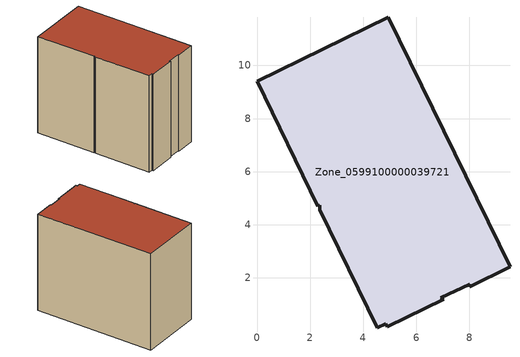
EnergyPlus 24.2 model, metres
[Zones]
Zone_0599100000039721
 floor ground (C_G): 4.53,0.12 2.36,4.57 2.37,4.74 2.29,4.7 0,9.4 4.94,11.81 9.53,2.41 8.02,1.67 8.01,1.76 6.93,1.25 7.03,1.19 4.9,0.15 4.85,0.28 z0
 wall outside (C_F): 4.94,11.81 0,9.4 2.29,4.7 2.37,4.74 2.36,4.57 4.53,0.12 4.85,0.28 4.9,0.15 7.03,1.19 6.93,1.25 8.01,1.76 8.02,1.67 9.53,2.41 4.94,11.81 z0:8.6
 roof outside (C_R): 2.36,4.57 4.53,0.12 4.85,0.28 4.9,0.15 7.03,1.19 6.93,1.25 8.01,1.76 8.02,1.67 9.53,2.41 4.94,11.81 0,9.4 2.29,4.7 2.37,4.74 z8.6
[BUILDING]
Pand.0599100000039721: North Axis=0; Terrain=City; Loads Convergence Tolerance Value=0.04; Temperature Convergence Tolerance Value=0.4; Solar Distribution=FullExterior; Maximum Number of Warmup Days=25; Minimum Number of Warmup Days=1
[Site:Location]
Rotterdam.The.Hague.AP_ZH_NLD Design_Conditions: Latitude=51.96; Longitude=4.45; Time Zone=1; Elevation=-4.5
[SITE:GROUNDTEMPERATURE:BUILDINGSURFACE]
18, 18, 18, 18, 18, 18, 18, 18, 18, 18, 18, 18
[MATERIAL] Thermal Absorptance=0.9; Solar Absorptance=0.7; Visible Absorptance=0.7
Name | Roughness | Thickness | Conductivity | Density | Specific Heat
G.TC.1965-1974 | MediumSmooth | 0.15 | 0.882353 | 540 | 1210
F.TC.1965-1974 | Rough | 0.3 | 0.697674 | 1920 | 840
R.TC.1965-1974 | MediumRough | 0.2 | 0.232558 | 1500 | 1000
[CONSTRUCTION]
C_G: G.TC.1965-1974
C_F: F.TC.1965-1974
C_R: R.TC.1965-1974
[ZONE]
Zone_0599100000039721: Type=1; Multiplier=1; Ceiling Height=Autocalculate; Volume=Autocalculate; Floor Area=autocalculate; Part of Total Floor Area=Yes
[ZONEINFILTRATION:DESIGNFLOWRATE]
Infil_Zone_0599100000039721: Zone or ZoneList or Space or SpaceList=Zone_0599100000039721; Schedule=AlwaysOn; Design Flow Rate Calculation Method=Flow/Area; Flow Rate per Floor Area=0.003; Constant Term Coefficient=1; Temperature Term Coefficient=0; Velocity Term Coefficient=0; Velocity Squared Term Coefficient=0
[HVACTEMPLATE:ZONE:IDEALLOADSAIRSYSTEM]
Zone_0599100000039721: Maximum Heating Supply Air Temperature=50; Minimum Cooling Supply Air Temperature=13; Maximum Heating Supply Air Humidity Ratio=0.0156; Minimum Cooling Supply Air Humidity Ratio=0.0077; Heating Limit=NoLimit; Cooling Limit=NoLimit; Dehumidification Control Type=ConstantSensibleHeatRatio; Cooling Sensible Heat Ratio=0.7; Dehumidification Setpoint=60; Humidification Control Type=None; Humidification Setpoint=30; Outdoor Air Method=None; Outdoor Air Flow Rate per Person=0.00944; Outdoor Air Flow Rate per Zone Floor Area=0; Outdoor Air Flow Rate per Zone=0; Demand Controlled Ventilation Type=None; Outdoor Air Economizer Type=NoEconomizer; Heat Recovery Type=None; Sensible Heat Recovery Effectiveness=0.7; Latent Heat Recovery Effectiveness=0.65
[ZONECONTROL:THERMOSTAT]
ThermostatControl_Zone_0599100000039721: Zone or ZoneList=Zone_0599100000039721; Control Type Schedule=DualSetpointControlType; Control 1=Thermostat_Zone_0599100000039721; Temperature Difference Between Cutout And Setpoint=0
[THERMOSTATSETPOINT:DUALSETPOINT]
Thermostat_Zone_0599100000039721: Heating Setpoint Temperature Schedule=HeatingSetpoint_Zone_0599100000039721; Cooling Setpoint Temperature Schedule=CoolingSetpoint_Zone_0599100000039721
[SCHEDULE:COMPACT]
HeatingSetpoint_Zone_0599100000039721: Through: 12/31, For: AllDays, Until: 24:00, 21
CoolingSetpoint_Zone_0599100000039721: Through: 12/31, For: AllDays, Until: 24:00, 24
DualSetpointControlType: Through: 12/31, For: AllDays, Until: 24:00, 4
AlwaysOn: Through: 12/31, For: AllDays, Until: 24:00, 1
